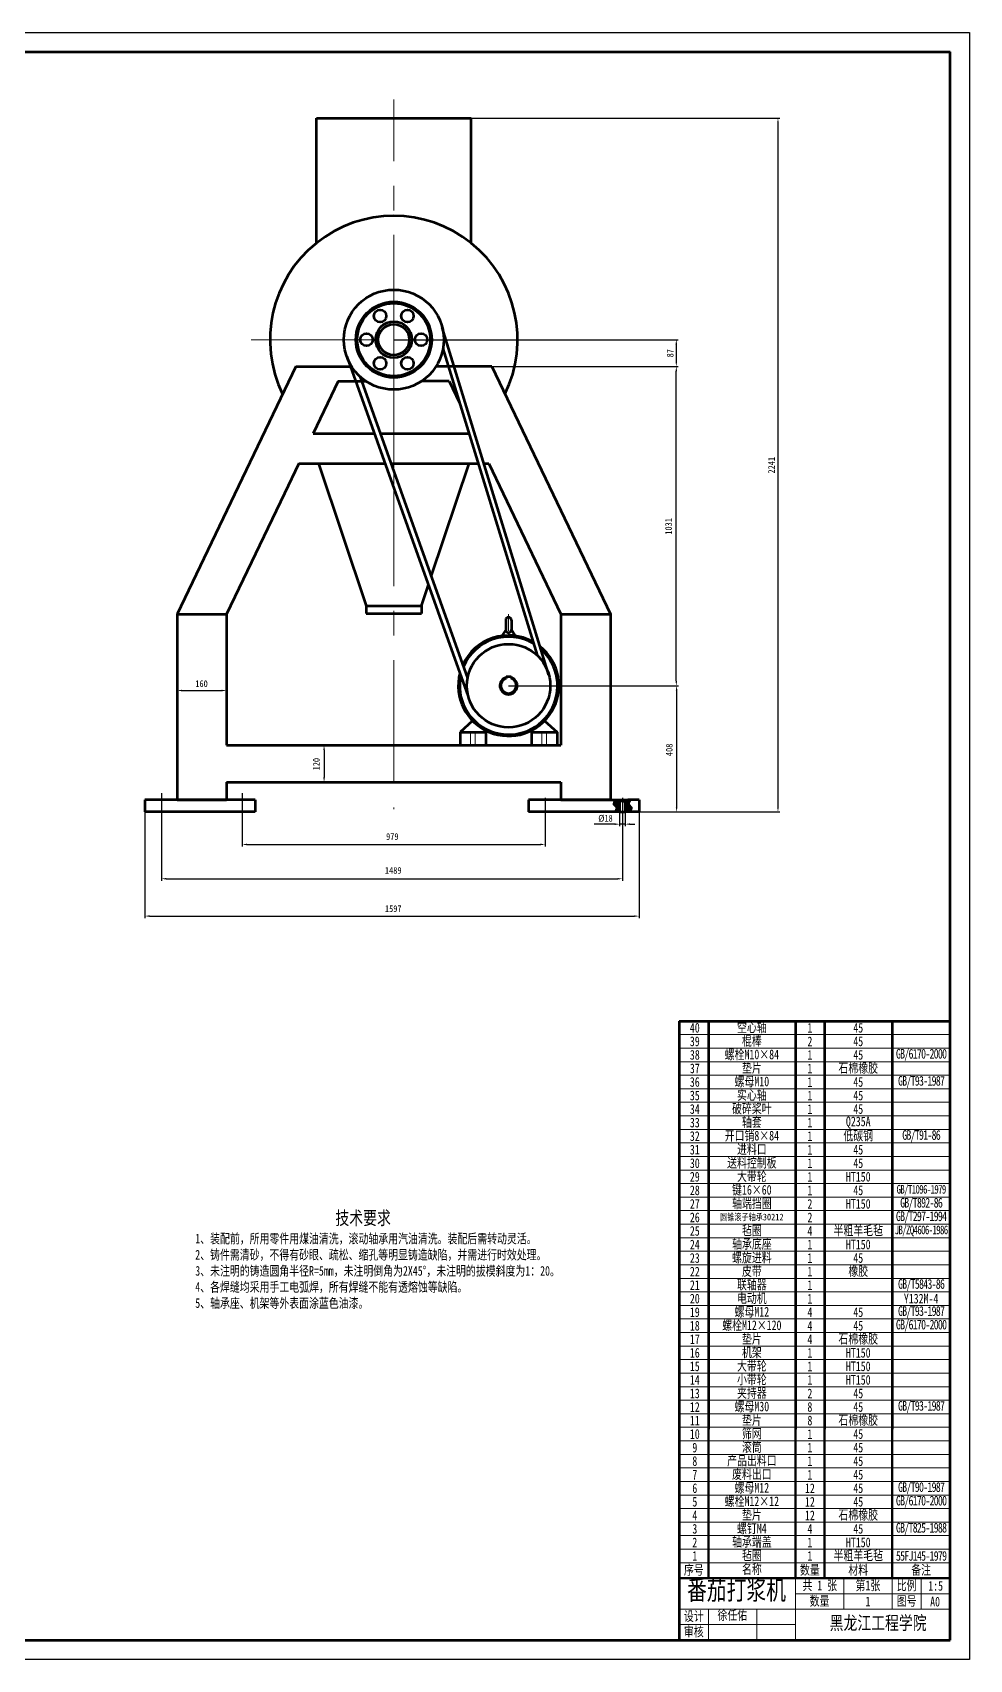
# Model space of a CAD drawing. Extents: x -15160 to 839, y 136 to 1948.
# Drawn here: x 354 to 839, y 972 to 1813 of the extents above; entities that cross this region are included whole.
import ezdxf

# ---------------------------------------------------------------- set-up
doc = ezdxf.new("R2010")
doc.units = 0
doc.linetypes.add('CENTERX2', pattern=[101.6, 63.5, -12.7, 12.7, -12.7])
doc.linetypes.add('DASHED2', pattern=[9.525, 6.35, -3.175])
for name, color, linetype, lineweight in [('刨面线', 4, 'CONTINUOUS', 15), ('文字层', 7, 'CONTINUOUS', 25), ('标注层', 3, 'CONTINUOUS', 25), ('点划线', 1, 'CENTERX2', 9), ('粗实线', 7, 'CONTINUOUS', 50), ('细实线', 5, 'CONTINUOUS', 20), ('虚线', 4, 'DASHED2', 9)]:
    doc.layers.add(name, color=color, linetype=linetype, lineweight=lineweight)
doc.styles.get("Standard").update_dxf_attribs({"font": 'simfang.ttf', "width": 0.75, "height": 5})
doc.styles.add('样式 1', font='', dxfattribs={"height": 3.5})
doc.styles.get('样式 1').set_extended_font_data('FangSong_GB2312')

msp = doc.modelspace()

# ---------------------------------------------------------------- hatches: boundary and pattern name
at = {"layer": '细实线'}
h = msp.add_hatch(dxfattribs=at)
h.set_pattern_fill('ANSI31', color=256, scale=0.12, style=0)
h.set_pattern_definition([(45, (189.53135, 1644.16425), (-0.26940768, 0.26940768), [])])
edge = h.paths.add_edge_path()
edge.add_line((657.93, 1415.46), (656.49, 1415.46))
edge.add_line((656.49, 1415.46), (656.49, 1416.14))
edge.add_line((656.49, 1416.14), (655.58, 1416.14))
edge.add_spline(control_points=[(655.58, 1416.14), (654.98, 1415.29), (653.88, 1413.74), (656.87, 1412.12), (655.63, 1410.67), (654.97, 1409.89)], knot_values=[0, 0, 0, 0, 15.943595, 29.241402, 44.635395, 44.635395, 44.635395, 44.635395], degree=3, periodic=0)
edge.add_line((654.97, 1409.89), (657.93, 1409.89))
edge.add_line((657.93, 1409.89), (657.93, 1415.46))
edge = h.paths.add_edge_path()
edge.add_spline(control_points=[(663.34, 1409.89), (664, 1410.67), (665.24, 1412.12), (662.25, 1413.74), (663.35, 1415.29), (663.95, 1416.14)], knot_values=[0, 0, 0, 0, 15.393993, 28.6918, 44.635395, 44.635395, 44.635395, 44.635395], degree=3, periodic=0)
edge.add_line((663.95, 1416.14), (662.25, 1416.14))
edge.add_line((662.25, 1416.14), (662.25, 1415.46))
edge.add_line((662.25, 1415.46), (660.81, 1415.46))
edge.add_line((660.81, 1415.46), (660.81, 1409.89))
edge.add_line((660.81, 1409.89), (663.34, 1409.89))

# ---------------------------------------------------------------- linework, layer by layer
at = {"layer": '刨面线'}
for p, q in [((828.81, 1301.75), (688.81, 1301.75)), ((828.81, 1294.75), (688.81, 1294.75)), ((828.81, 1287.75), (688.81, 1287.75)), ((828.81, 1280.75), (688.81, 1280.75)), ((828.81, 1280.75), (688.81, 1280.75)), ((828.81, 1273.75), (688.81, 1273.75)), ((828.81, 1266.75), (688.81, 1266.75)), ((828.81, 1259.75), (688.81, 1259.75)), ((828.81, 1252.75), (688.81, 1252.75)), ((828.81, 1245.75), (688.81, 1245.75)), ((828.81, 1238.75), (688.81, 1238.75)), ((828.81, 1231.75), (688.81, 1231.75)), ((828.81, 1224.75), (688.81, 1224.75)), ((828.81, 1217.75), (688.81, 1217.75)), ((828.81, 1210.75), (688.81, 1210.75)), ((828.81, 1210.75), (688.81, 1210.75)), ((828.81, 1203.75), (688.81, 1203.75)), ((828.81, 1196.75), (688.81, 1196.75)), ((828.81, 1189.75), (688.81, 1189.75)), ((828.81, 1182.75), (688.81, 1182.75)), ((828.81, 1175.75), (688.81, 1175.75)), ((828.81, 1168.75), (688.81, 1168.75)), ((828.81, 1161.75), (688.81, 1161.75)), ((828.81, 1154.75), (688.81, 1154.75)), ((828.81, 1147.75), (688.81, 1147.75)), ((828.81, 1140.75), (688.81, 1140.75)), ((828.81, 1133.75), (688.81, 1133.75)), ((828.81, 1126.75), (688.81, 1126.75)), ((828.81, 1119.75), (688.81, 1119.75)), ((828.81, 1112.75), (688.81, 1112.75)), ((828.81, 1105.75), (688.81, 1105.75)), ((828.81, 1098.75), (688.81, 1098.75)), ((828.81, 1091.75), (688.81, 1091.75)), ((828.81, 1084.75), (688.81, 1084.75)), ((828.81, 1077.75), (688.81, 1077.75)), ((828.81, 1070.75), (688.81, 1070.75)), ((828.81, 1063.75), (688.81, 1063.75)), ((828.81, 1056.75), (688.81, 1056.75)), ((828.81, 1049.75), (688.81, 1049.75)), ((828.81, 1042.75), (688.81, 1042.75)), ((828.81, 1035.75), (688.81, 1035.75)), ((828.81, 1028.75), (688.81, 1028.75)), ((828.81, 1021.75), (688.81, 1021.75)), ((748.81, 1013.75), (748.81, 981.75)), ((773.81, 997.74), (773.81, 1013.75)), ((798.81, 997.74), (798.81, 1016.75)), ((813.81, 997.74), (813.81, 1013.75)), ((828.81, 1005.75), (748.81, 1005.75)), ((828.81, 997.74), (688.81, 997.74)), ((703.81, 997.71), (703.81, 981.75)), ((728.81, 997.74), (728.81, 981.75)), ((748.81, 989.75), (688.81, 989.75))]:
    msp.add_line(p, q, dxfattribs=at)
at = {"layer": '刨面线', "lineweight": 70}
for p, q in [((703.81, 1301.75), (703.81, 1090.75)), ((748.81, 1301.75), (748.81, 1090.75)), ((763.81, 1301.75), (763.81, 1090.75)), ((798.81, 1301.75), (798.81, 1090.75))]:
    msp.add_line(p, q, dxfattribs=at)
at = {"layer": '刨面线', "lineweight": 50}
for p, q in [((703.81, 1294.75), (703.81, 1083.75)), ((748.81, 1294.75), (748.81, 1083.75)), ((763.81, 1294.75), (763.81, 1083.75)), ((798.81, 1294.75), (798.81, 1083.75)), ((703.81, 1224.75), (703.81, 1013.75)), ((748.81, 1224.75), (748.81, 1013.75)), ((763.81, 1224.75), (763.81, 1013.75)), ((798.81, 1224.75), (798.81, 1013.75))]:
    msp.add_line(p, q, dxfattribs=at)
at = {"layer": '标注层'}
for p, q in [((581.19, 1768.45), (740.81, 1768.45)), ((739.81, 1765.95), (739.81, 1412.39)), ((541.19, 1653.98), (688.25, 1653.98)), ((687.25, 1651.48), (687.25, 1642.64)), ((591.8, 1640.14), (688.25, 1640.14)), ((591.8, 1640.14), (688.25, 1640.14)), ((687.25, 1477.6), (687.25, 1637.64)), ((429.19, 1512.14), (429.19, 1471.61)), ((454.79, 1512.14), (454.79, 1471.61)), ((431.69, 1472.61), (452.29, 1472.61)), ((600.53, 1475.1), (687.28, 1475.1)), ((600.53, 1475.1), (688.41, 1475.1)), ((600.53, 1475.1), (688.25, 1475.1)), ((687.41, 1472.6), (687.41, 1412.39)), ((454.79, 1444.38), (506.16, 1444.38)), ((505.16, 1441.88), (505.16, 1427.73)), ((454.79, 1425.23), (506.16, 1425.23)), ((657.93, 1413.04), (657.93, 1402.54)), ((660.81, 1413.04), (660.81, 1402.54)), ((412.51, 1409.89), (412.51, 1355.01)), ((421.11, 1409.89), (421.11, 1374.31)), ((462.87, 1409.89), (462.87, 1392.04)), ((619.51, 1409.89), (619.51, 1392.04)), ((659.37, 1409.89), (659.37, 1374.31)), ((667.97, 1409.89), (667.97, 1355.01)), ((667.97, 1409.89), (688.41, 1409.89)), ((667.97, 1409.89), (740.81, 1409.89)), ((655.43, 1403.54), (644.7, 1403.54)), ((660.81, 1403.54), (657.93, 1403.54)), ((663.31, 1403.54), (665.81, 1403.54)), ((465.37, 1393.04), (617.01, 1393.04)), ((423.61, 1375.31), (656.87, 1375.31)), ((415.01, 1356.01), (665.47, 1356.01))]:
    msp.add_line(p, q, dxfattribs=at)
msp.add_lwpolyline([(-350.19, 1812.75), (838.81, 1812.75), (838.81, 971.75), (-350.19, 971.75)], close=True, dxfattribs=at)
for points in [[(739.39, 1765.95), (740.22, 1765.95), (739.81, 1768.45)], [(686.83, 1651.48), (687.67, 1651.48), (687.25, 1653.98)], [(686.83, 1642.64), (687.67, 1642.64), (687.25, 1640.14)], [(686.83, 1637.64), (687.67, 1637.64), (687.25, 1640.14)], [(431.69, 1473.03), (431.69, 1472.2), (429.19, 1472.61)], [(452.29, 1473.03), (452.29, 1472.2), (454.79, 1472.61)], [(686.83, 1477.6), (687.67, 1477.6), (687.25, 1475.1)], [(686.99, 1472.6), (687.82, 1472.6), (687.41, 1475.1)], [(504.74, 1441.88), (505.57, 1441.88), (505.16, 1444.38)], [(504.74, 1427.73), (505.57, 1427.73), (505.16, 1425.23)], [(686.99, 1412.39), (687.82, 1412.39), (687.41, 1409.89)], [(739.39, 1412.39), (740.22, 1412.39), (739.81, 1409.89)], [(655.43, 1403.96), (655.43, 1403.12), (657.93, 1403.54)], [(663.31, 1403.96), (663.31, 1403.12), (660.81, 1403.54)], [(465.37, 1393.46), (465.37, 1392.62), (462.87, 1393.04)], [(617.01, 1393.46), (617.01, 1392.62), (619.51, 1393.04)], [(423.61, 1375.73), (423.61, 1374.89), (421.11, 1375.31)], [(656.87, 1375.73), (656.87, 1374.89), (659.37, 1375.31)], [(415.01, 1356.43), (415.01, 1355.59), (412.51, 1356.01)], [(665.47, 1356.43), (665.47, 1355.59), (667.97, 1356.01)]]:
    msp.add_solid(points, dxfattribs=at)
at = {"layer": '点划线'}
for p, q in [((541.19, 1644.61), (541.19, 1778.13)), ((467.5, 1653.98), (623.28, 1653.98)), ((541.19, 1589.98), (541.19, 1644.61)), ((541.19, 1589.98), (541.19, 1411.28)), ((600.53, 1512.17), (600.53, 1503.47)), ((600.53, 1503.47), (600.53, 1508.04))]:
    msp.add_line(p, q, dxfattribs=at)
at = {"layer": '粗实线', "lineweight": 70}
for p, q in [((-325.19, 1802.75), (828.81, 1802.75)), ((828.81, 981.75), (828.81, 1802.75)), ((501.19, 1768.45), (581.19, 1768.45)), ((501.19, 1703.94), (501.19, 1768.45)), ((581.19, 1703.94), (581.19, 1768.45)), ((621.41, 1480.49), (566.18, 1660.26)), ((566.61, 1649.37), (615.24, 1490.88)), ((490.58, 1640.14), (429.19, 1512.14)), ((490.58, 1640.14), (519.37, 1640.14)), ((516.87, 1645.24), (579.69, 1469.58)), ((591.8, 1640.14), (563.01, 1640.14)), ((591.8, 1640.14), (653.19, 1512.14)), ((512.5, 1632.46), (499.52, 1605.4)), ((512.5, 1632.46), (526.89, 1632.46)), ((523.6, 1635.05), (579.33, 1479.01)), ((569.88, 1632.46), (555.49, 1632.46)), ((569.88, 1632.46), (575.22, 1621.33)), ((499.52, 1605.4), (531.12, 1605.4)), ((534.19, 1605.4), (580.1, 1605.4)), ((492.12, 1589.98), (484.69, 1574.47)), ((492.12, 1589.98), (536.63, 1589.98)), ((502.27, 1589.98), (526.91, 1516.48)), ((539.7, 1589.98), (584.83, 1589.98)), ((560.54, 1531.62), (580.1, 1589.98)), ((587.77, 1589.98), (590.25, 1589.98)), ((590.25, 1589.98), (597.69, 1574.47)), ((484.69, 1574.47), (454.79, 1512.14)), ((597.69, 1574.47), (627.59, 1512.14)), ((555.46, 1516.48), (559.07, 1527.24)), ((526.91, 1516.48), (555.46, 1516.48)), ((526.91, 1516.48), (526.91, 1512.48)), ((555.46, 1516.48), (555.46, 1512.48)), ((429.19, 1512.14), (429.19, 1416.14)), ((429.19, 1512.14), (454.79, 1512.14)), ((454.79, 1512.14), (454.79, 1472.61)), ((526.91, 1512.48), (555.46, 1512.48)), ((599.1, 1509.04), (599.1, 1503.97)), ((601.97, 1509.04), (601.97, 1503.97)), ((627.59, 1512.14), (627.59, 1472.61)), ((627.59, 1512.14), (653.19, 1512.14)), ((653.19, 1512.14), (653.19, 1416.14)), ((599.1, 1503.97), (597.06, 1500.87)), ((601.97, 1503.97), (604, 1500.87)), ((454.79, 1472.61), (454.79, 1444.38)), ((599.25, 1479.79), (599.25, 1478.89)), ((599.25, 1479.79), (601.81, 1479.79)), ((601.81, 1479.79), (601.81, 1478.89)), ((627.59, 1472.61), (627.59, 1444.38)), ((581.91, 1456.96), (575.43, 1451.05)), ((619.16, 1456.96), (625.64, 1451.05)), ((575.43, 1451.05), (575.43, 1444.38)), ((575.43, 1451.05), (588.72, 1451.05)), ((588.72, 1451.05), (589.07, 1451.77)), ((588.72, 1451.05), (588.72, 1444.38)), ((612.35, 1451.05), (612, 1451.77)), ((612.35, 1451.05), (612.35, 1444.38)), ((612.35, 1451.05), (625.64, 1451.05)), ((625.64, 1451.05), (625.64, 1444.38)), ((454.79, 1444.38), (627.59, 1444.38)), ((454.79, 1425.23), (627.59, 1425.23)), ((454.79, 1425.23), (454.79, 1416.14)), ((627.59, 1425.23), (627.59, 1416.14)), ((427.29, 1416.14), (412.51, 1416.14)), ((412.51, 1416.14), (412.51, 1409.89)), ((454.79, 1416.14), (427.29, 1416.14)), ((429.19, 1416.14), (454.79, 1416.14)), ((469.57, 1416.14), (454.79, 1416.14)), ((469.57, 1416.14), (469.57, 1409.89)), ((625.69, 1416.14), (610.91, 1416.14)), ((610.91, 1416.14), (610.91, 1409.89)), ((653.19, 1416.14), (625.69, 1416.14)), ((627.59, 1416.14), (653.19, 1416.14)), ((653.19, 1416.14), (656.49, 1416.14)), ((656.49, 1415.46), (656.49, 1416.14)), ((656.49, 1416.14), (662.25, 1416.14)), ((659.37, 1415.46), (656.49, 1415.46)), ((657.93, 1415.46), (657.93, 1409.89)), ((659.37, 1415.46), (662.25, 1415.46)), ((660.81, 1415.46), (660.81, 1409.89)), ((667.97, 1416.14), (662.25, 1416.14)), ((662.25, 1415.46), (662.25, 1416.14)), ((667.97, 1416.14), (667.97, 1409.89)), ((469.57, 1409.89), (412.51, 1409.89)), ((657.93, 1409.89), (610.91, 1409.89)), ((657.93, 1409.89), (660.81, 1409.89)), ((667.97, 1409.89), (660.81, 1409.89)), ((688.81, 1301.75), (688.81, 981.75)), ((688.81, 1301.75), (828.81, 1301.75)), ((-325.19, 981.75), (828.81, 981.75))]:
    msp.add_line(p, q, dxfattribs=at)
at = {"layer": '粗实线'}
msp.add_line((828.81, 1013.75), (688.81, 1013.75), dxfattribs=at)
at = {"layer": '粗实线', "lineweight": 70}
for centre, radius in [((541.19, 1653.98), 25.84), ((541.19, 1653.98), 19.59), ((541.19, 1653.98), 18.85), ((534.13, 1666.2), 3.2), ((548.24, 1666.2), 3.2), ((527.08, 1653.98), 3.2), ((541.19, 1653.98), 9.37), ((541.19, 1653.98), 8), ((555.3, 1653.98), 3.2), ((534.13, 1641.76), 3.2), ((548.24, 1641.76), 3.2), ((600.53, 1475.1), 21.56)]:
    msp.add_circle(centre, radius, dxfattribs=at)
for centre, radius, start, end in [((541.19, 1653.98), 64, 333.89766, 206.10234), ((600.53, 1509.04), 1.44, 0, 180), ((600.53, 1475.1), 26, 61.11835, 155.5052), ((600.53, 1475.1), 25.28, 59.40556, 157.21279), ((600.53, 1503.97), 1.44, 180, 0), ((600.53, 1475.1), 26, 165.40787, 51.13649), ((600.53, 1475.1), 25.28, 167.88194, 48.64123), ((600.53, 1475.1), 4.48, 106.60155, 73.39845), ((600.53, 1475.1), 4, 108.66292, 71.33708)]:
    msp.add_arc(centre, radius, start, end, dxfattribs=at)
at = {"layer": '细实线', "lineweight": -3}
for p, q in [((421.11, 1419.53), (421.11, 1406.82)), ((462.87, 1419.53), (462.87, 1406.82)), ((619.51, 1417.07), (619.51, 1408.9)), ((659.37, 1417.07), (659.37, 1408.9))]:
    msp.add_line(p, q, dxfattribs=at)
at = {"layer": '细实线'}
for points in [[(655.58, 1416.14), (654.69, 1413.74), (656.05, 1412.11), (654.97, 1409.89)], [(663.95, 1416.14), (663.06, 1413.74), (664.42, 1412.11), (663.34, 1409.89)]]:
    msp.add_spline(points, degree=3, dxfattribs=at)
at = {"layer": '虚线'}
for p, q in [((580.87, 1451.05), (580.87, 1444.38)), ((583.27, 1451.05), (583.27, 1444.38)), ((617.79, 1451.05), (617.79, 1444.38)), ((620.19, 1451.05), (620.19, 1444.38))]:
    msp.add_line(p, q, dxfattribs=at)

# ---------------------------------------------------------------- texts
at = {"layer": '文字层', "insert": (438.56, 1203.49), "char_height": 5, "width": 212.04, "attachment_point": 1}
msp.add_mtext('                           {\\H1.4x; 技术要求\\P}1、装配前，所用零件用煤油清洗，滚动轴承用汽油清洗。装配后需转动灵活。\\P2、铸件需清砂，不得有砂眼、疏松、缩孔等明显铸造缺陷，并需进行时效处理。\\P3、未注明的铸造圆角半径R=5mm，未注明倒角为2X45°，未注明的拔模斜度为1：20。\\P4、各焊缝均采用手工电弧焊，所有焊缝不能有透熔蚀等缺陷。\\P5、轴承座、机架等外表面涂蓝色油漆。', dxfattribs=at)
at = {"layer": '标注层', "color": 7, "char_height": 3.5, "attachment_point": 5, "rotation": 90}
for s, insert in [('{\\Ftxt|c134;\\C256;87}', (684.08, 1646.98)), ('{\\Ftxt|c134;\\C256;2241}', (736.45, 1589.08)), ('{\\Ftxt|c134;\\C256;1031}', (683.26, 1557.47)), ('{\\Ftxt|c134;\\C256;408}', (683.59, 1441.94)), ('{\\Ftxt|c134;\\C256;120}', (501.18, 1434.56))]:
    msp.add_mtext(s, dxfattribs=dict(at, insert=insert))
at = {"layer": '标注层', "color": 7, "char_height": 3.5, "attachment_point": 5}
for s, insert in [('{\\Ftxt|c134;\\C256;160}', (441.81, 1476.13)), ('{\\Ftxt|c134;\\C256;%%C18}', (650.64, 1406.5)), ('{\\Ftxt|c134;\\C256;979}', (540.42, 1397.09)), ('{\\Ftxt|c134;\\C256;1489}', (540.91, 1379.6)), ('{\\Ftxt|c134;\\C256;1597}', (540.91, 1359.83))]:
    msp.add_mtext(s, dxfattribs=dict(at, insert=insert))
at = {"layer": '细实线', "attachment_point": 5, "style": '样式 1'}
for s, insert, char_height, width in [('{\\fFangSong|b0|i0|c134|p49;\\W0.75;40}', (696.81, 1298.25), 5, 10), ('{\\fFangSong|b0|i0|c134|p49;\\W0.75;空心轴}', (726.31, 1298.25), 5, 45), ('{\\fFangSong|b0|i0|c134|p49;\\W0.75;1}', (756.31, 1298.25), 5, 10), ('{\\fFangSong|b0|i0|c134|p49;\\W0.75;45}', (781.31, 1298.25), 5, 29.0722), ('{\\fFangSong|b0|i0|c134|p49;\\W0.75;39}', (696.81, 1291.25), 5, 10), ('{\\fFangSong|b0|i0|c134|p49;\\W0.75;螺栓M10×84}', (726.31, 1284.25), 5, 45), ('{\\fFangSong|b0|i0|c134|p49;\\W0.75;棍棒}', (726.31, 1291.25), 5, 45), ('{\\fFangSong|b0|i0|c134|p49;\\W0.75;2}', (756.31, 1291.25), 5, 10), ('{\\fFangSong|b0|i0|c134|p49;\\W0.75;45}', (781.31, 1291.25), 5, 29.0722), ('{\\fFangSong|b0|i0|c134|p49;\\W0.75;\\T0.85;GB/6170-2000}', (813.81, 1284.25), 5, 40), ('{\\fFangSong|b0|i0|c134|p49;\\W0.75;38}', (696.81, 1284.25), 5, 10), ('{\\fFangSong|b0|i0|c134|p49;\\W0.75;37}', (696.81, 1277.25), 5, 10), ('{\\fFangSong|b0|i0|c134|p49;\\W0.75;1}', (756.31, 1284.25), 5, 10), ('{\\fFangSong|b0|i0|c134|p49;\\W0.75;1}', (756.31, 1277.25), 5, 10), ('{\\fFangSong|b0|i0|c134|p49;\\W0.75;石棉橡胶}', (781.31, 1277.25), 5, 29.0722), ('{\\fFangSong|b0|i0|c134|p49;\\W0.75;45}', (781.31, 1284.25), 5, 29.0722), ('{\\fFangSong|b0|i0|c134|p49;\\W0.75;36}', (696.81, 1270.25), 5, 10), ('{\\fFangSong|b0|i0|c134|p49;\\W0.75;1}', (756.31, 1270.25), 5, 10), ('{\\fFangSong|b0|i0|c134|p49;\\W0.75;45}', (781.31, 1270.25), 5, 29.0722), ('{\\fFangSong|b0|i0|c134|p49;\\W0.75;\\T0.85;GB/T93-1987}', (813.81, 1270.25), 5, 40), ('{\\fFangSong|b0|i0|c134|p49;\\W0.75;35}', (696.81, 1263.25), 5, 10), ('{\\fFangSong|b0|i0|c134|p49;\\W0.75;实心轴}', (726.31, 1263.25), 5, 45), ('{\\fFangSong|b0|i0|c134|p49;\\W0.75;1}', (756.31, 1263.25), 5, 10), ('{\\fFangSong|b0|i0|c134|p49;\\W0.75;45}', (781.31, 1263.25), 5, 29.0722), ('{\\fFangSong|b0|i0|c134|p49;\\W0.75;34}', (696.81, 1256.25), 5, 10), ('{\\fFangSong|b0|i0|c134|p49;\\W0.75;破碎桨叶}', (726.31, 1256.25), 5, 45), ('{\\fFangSong|b0|i0|c134|p49;\\W0.75;1}', (756.31, 1256.25), 5, 10), ('{\\fFangSong|b0|i0|c134|p49;\\W0.75;45}', (781.31, 1256.25), 5, 29.0722), ('{\\fFangSong|b0|i0|c134|p49;\\W0.75;33}', (696.81, 1249.25), 5, 10), ('{\\fFangSong|b0|i0|c134|p49;\\W0.75;32}', (696.81, 1242.25), 5, 10), ('{\\fFangSong|b0|i0|c134|p49;\\W0.75;开口销8×84}', (726.31, 1242.25), 5, 45), ('{\\fFangSong|b0|i0|c134|p49;\\W0.75;轴套}', (726.31, 1249.25), 5, 45), ('{\\fFangSong|b0|i0|c134|p49;\\W0.75;1}', (756.31, 1249.25), 5, 10), ('{\\fFangSong|b0|i0|c134|p49;\\W0.75;低碳钢}', (781.31, 1242.25), 5, 29.0722), ('{\\fFangSong|b0|i0|c134|p49;\\W0.75;Q235A}', (781.31, 1249.25), 5, 29.0722), ('{\\fFangSong|b0|i0|c134|p49;\\W0.75;\\T0.85;GB/T91-86}', (813.81, 1242.25), 5, 40), ('{\\fFangSong|b0|i0|c134|p49;\\W0.75;31}', (696.81, 1235.25), 5, 10), ('{\\fFangSong|b0|i0|c134|p49;\\W0.75;进料口}', (726.31, 1235.25), 5, 45), ('{\\fFangSong|b0|i0|c134|p49;\\W0.75;1}', (756.31, 1242.25), 5, 10), ('{\\fFangSong|b0|i0|c134|p49;\\W0.75;1}', (756.31, 1235.25), 5, 10), ('{\\fFangSong|b0|i0|c134|p49;\\W0.75;45}', (781.31, 1235.25), 5, 29.0722), ('{\\fFangSong|b0|i0|c134|p49;\\W0.75;30}', (696.81, 1228.25), 5, 10), ('{\\fFangSong|b0|i0|c134|p49;\\W0.75;送料控制板}', (726.31, 1228.25), 5, 45), ('{\\fFangSong|b0|i0|c134|p49;\\W0.75;1}', (756.31, 1228.25), 5, 10), ('{\\fFangSong|b0|i0|c134|p49;\\W0.75;45}', (781.31, 1228.25), 5, 29.0722), ('{\\fFangSong|b0|i0|c134|p49;\\W0.75;29}', (696.81, 1221.25), 5, 10), ('{\\fFangSong|b0|i0|c134|p49;\\W0.75;大带轮}', (726.31, 1221.25), 5, 45), ('{\\fFangSong|b0|i0|c134|p49;\\W0.75;1}', (756.31, 1221.25), 5, 10), ('{\\fFangSong|b0|i0|c134|p49;\\W0.75;HT150}', (781.31, 1221.25), 5, 29.0722), ('{\\fFangSong|b0|i0|c134|p49;\\W0.75;28}', (696.81, 1214.25), 5, 10), ('{\\fFangSong|b0|i0|c134|p49;\\W0.75;键16×60}', (726.31, 1214.25), 5, 45), ('{\\fFangSong|b0|i0|c134|p49;\\W0.75;1}', (756.31, 1214.25), 5, 10), ('{\\fFangSong|b0|i0|c134|p49;\\W0.75;45}', (781.31, 1214.25), 5, 29.0722), ('{\\fFangSong|b0|i0|c134|p49;\\W0.75;\\T0.85;GB/T1096-1979}', (813.81, 1214.25), 4.5, 40), ('{\\fFangSong|b0|i0|c134|p49;\\W0.75;27}', (696.81, 1207.25), 5, 10), ('{\\fFangSong|b0|i0|c134|p49;\\W0.75;26}', (696.81, 1200.25), 5, 10), ('{\\fFangSong|b0|i0|c134|p49;\\W0.75;圆锥滚子轴承30212}', (726.31, 1200.25), 3.5, 45), ('{\\fFangSong|b0|i0|c134|p49;\\W0.75;轴端挡圈}', (726.31, 1207.25), 5, 45), ('{\\fFangSong|b0|i0|c134|p49;\\W0.75;2}', (756.31, 1207.25), 5, 10), ('{\\fFangSong|b0|i0|c134|p49;\\W0.75;2}', (756.31, 1200.25), 5, 10), ('{\\fFangSong|b0|i0|c134|p49;\\W0.75;HT150}', (781.31, 1207.25), 5, 29.0722), ('{\\fFangSong|b0|i0|c134|p49;\\W0.75;\\T0.85;GB/T297-1994}', (813.81, 1200.25), 5, 40), ('{\\fFangSong|b0|i0|c134|p49;\\W0.75;\\T0.85;GB/T892-86}', (813.81, 1207.25), 5, 40), ('{\\fFangSong|b0|i0|c134|p49;\\W0.75;25}', (696.81, 1193.25), 5, 10), ('{\\fFangSong|b0|i0|c134|p49;\\W0.75;毡圈}', (726.31, 1193.25), 5, 45), ('{\\fFangSong|b0|i0|c134|p49;\\W0.75;4}', (756.31, 1193.25), 5, 10), ('{\\fFangSong|b0|i0|c134|p49;\\W0.75;半粗羊毛毡}', (781.31, 1193.25), 5, 29.0722), ('{\\fFangSong|b0|i0|c134|p49;\\W0.75;\\T0.85;JB/ZQ4606-1986}', (813.81, 1193.25), 4.5, 40), ('{\\fFangSong|b0|i0|c134|p49;\\W0.75;24}', (696.81, 1186.25), 5, 10), ('{\\fFangSong|b0|i0|c134|p49;\\W0.75;轴承底座}', (726.31, 1186.25), 5, 45), ('{\\fFangSong|b0|i0|c134|p49;\\W0.75;1}', (756.31, 1186.25), 5, 10), ('{\\fFangSong|b0|i0|c134|p49;\\W0.75;HT150}', (781.31, 1186.25), 5, 29.0722), ('{\\fFangSong|b0|i0|c134|p49;\\W0.75;23}', (696.81, 1179.25), 5, 10), ('{\\fFangSong|b0|i0|c134|p49;\\W0.75;螺旋进料}', (726.31, 1179.25), 5, 45), ('{\\fFangSong|b0|i0|c134|p49;\\W0.75;1}', (756.31, 1179.25), 5, 10), ('{\\fFangSong|b0|i0|c134|p49;\\W0.75;45}', (781.31, 1179.25), 5, 29.0722), ('{\\fFangSong|b0|i0|c134|p49;\\W0.75;22}', (696.81, 1172.25), 5, 10), ('{\\fFangSong|b0|i0|c134|p49;\\W0.75;皮带}', (726.31, 1172.25), 5, 45), ('{\\fFangSong|b0|i0|c134|p49;\\W0.75;1}', (756.31, 1172.25), 5, 10), ('{\\fFangSong|b0|i0|c134|p49;\\W0.75;橡胶}', (781.31, 1172.25), 5, 29.0722), ('{\\fFangSong|b0|i0|c134|p49;\\W0.75;21}', (696.81, 1165.25), 5, 10), ('{\\fFangSong|b0|i0|c134|p49;\\W0.75;20}', (696.81, 1158.25), 5, 10), ('{\\fFangSong|b0|i0|c134|p49;\\W0.75;联轴器}', (726.31, 1165.25), 5, 45), ('{\\fFangSong|b0|i0|c134|p49;\\W0.75;电动机}', (726.31, 1158.25), 5, 45), ('{\\fFangSong|b0|i0|c134|p49;\\W0.75;1}', (756.31, 1165.25), 5, 10), ('{\\fFangSong|b0|i0|c134|p49;\\W0.75;1}', (756.31, 1158.25), 5, 10), ('{\\fFangSong|b0|i0|c134|p49;\\W0.75;\\T0.85;GB/T5843-86}', (813.81, 1165.25), 5, 40), ('{\\fFangSong|b0|i0|c0|p49;\\W0.75;Y132M-4}', (813.81, 1158.25), 5, 40), ('{\\fFangSong|b0|i0|c134|p49;\\W0.75;19}', (696.81, 1151.25), 5, 10), ('{\\fFangSong|b0|i0|c134|p49;\\W0.75;螺母M12}', (726.31, 1151.25), 5, 45), ('{\\fFangSong|b0|i0|c134|p49;\\W0.75;4}', (756.31, 1151.25), 5, 10), ('{\\fFangSong|b0|i0|c134|p49;\\W0.75;45}', (781.31, 1151.25), 5, 29.0722), ('{\\fFangSong|b0|i0|c134|p49;\\W0.75;\\T0.85;GB/T93-1987}', (813.81, 1151.25), 5, 40), ('{\\fFangSong|b0|i0|c134|p49;\\W0.75;18}', (696.81, 1144.25), 5, 10), ('{\\fFangSong|b0|i0|c134|p49;\\W0.75;螺栓M12×120}', (726.31, 1144.25), 5, 45), ('{\\fFangSong|b0|i0|c134|p49;\\W0.75;4}', (756.31, 1144.25), 5, 10), ('{\\fFangSong|b0|i0|c134|p49;\\W0.75;45}', (781.31, 1144.25), 5, 29.0722), ('{\\fFangSong|b0|i0|c134|p49;\\W0.75;\\T0.85;GB/6170-2000}', (813.81, 1144.25), 5, 40), ('{\\fFangSong|b0|i0|c134|p49;\\W0.75;17}', (696.81, 1137.25), 5, 10), ('{\\fFangSong|b0|i0|c134|p49;\\W0.75;垫片}', (726.31, 1137.25), 5, 45), ('{\\fFangSong|b0|i0|c134|p49;\\W0.75;4}', (756.31, 1137.25), 5, 10), ('{\\fFangSong|b0|i0|c134|p49;\\W0.75;石棉橡胶}', (781.31, 1137.25), 5, 29.0722), ('{\\fFangSong|b0|i0|c134|p49;\\W0.75;16}', (696.81, 1130.25), 5, 10), ('{\\fFangSong|b0|i0|c134|p49;\\W0.75;机架}', (726.31, 1130.25), 5, 45), ('{\\fFangSong|b0|i0|c134|p49;\\W0.75;1}', (756.31, 1130.25), 5, 10), ('{\\fFangSong|b0|i0|c134|p49;\\W0.75;HT150}', (781.31, 1130.25), 5, 29.0722), ('{\\fFangSong|b0|i0|c134|p49;\\W0.75;15}', (696.81, 1123.25), 5, 10), ('{\\fFangSong|b0|i0|c134|p49;\\W0.75;14}', (696.81, 1116.25), 5, 10), ('{\\fFangSong|b0|i0|c134|p49;\\W0.75;小带轮}', (726.31, 1116.25), 5, 45), ('{\\fFangSong|b0|i0|c134|p49;\\W0.75;大带轮}', (726.31, 1123.25), 5, 45), ('{\\fFangSong|b0|i0|c134|p49;\\W0.75;1}', (756.31, 1123.25), 5, 10), ('{\\fFangSong|b0|i0|c134|p49;\\W0.75;1}', (756.31, 1116.25), 5, 10), ('{\\fFangSong|b0|i0|c134|p49;\\W0.75;HT150}', (781.31, 1123.25), 5, 29.0722), ('{\\fFangSong|b0|i0|c134|p49;\\W0.75;HT150}', (781.31, 1116.25), 5, 29.0722), ('{\\fFangSong|b0|i0|c134|p49;\\W0.75;13}', (696.81, 1109.25), 5, 10), ('{\\fFangSong|b0|i0|c134|p49;\\W0.75;夹持器}', (726.31, 1109.25), 5, 45), ('{\\fFangSong|b0|i0|c134|p49;\\W0.75;2}', (756.31, 1109.25), 5, 10), ('{\\fFangSong|b0|i0|c134|p49;\\W0.75;45}', (781.31, 1109.25), 5, 29.0722), ('{\\fFangSong|b0|i0|c134|p49;\\W0.75;12}', (696.81, 1102.25), 5, 10), ('{\\fFangSong|b0|i0|c134|p49;\\W0.75;螺母M30}', (726.31, 1102.25), 5, 45), ('{\\fFangSong|b0|i0|c134|p49;\\W0.75;8}', (756.31, 1102.25), 5, 10), ('{\\fFangSong|b0|i0|c134|p49;\\W0.75;45}', (781.31, 1102.25), 5, 29.0722), ('{\\fFangSong|b0|i0|c134|p49;\\W0.75;\\T0.85;GB/T93-1987}', (813.81, 1102.25), 5, 40), ('{\\fFangSong|b0|i0|c134|p49;\\W0.75;11}', (696.81, 1095.25), 5, 10), ('{\\fFangSong|b0|i0|c134|p49;\\W0.75;垫片}', (726.31, 1095.25), 5, 45), ('{\\fFangSong|b0|i0|c134|p49;\\W0.75;8}', (756.31, 1095.25), 5, 10), ('{\\fFangSong|b0|i0|c134|p49;\\W0.75;石棉橡胶}', (781.31, 1095.25), 5, 29.0722), ('{\\fFangSong|b0|i0|c134|p49;\\W0.75;10}', (696.81, 1088.25), 5, 10), ('{\\fFangSong|b0|i0|c134|p49;\\W0.75;筛网}', (726.31, 1088.25), 5, 45), ('{\\fFangSong|b0|i0|c134|p49;\\W0.75;1}', (756.31, 1088.25), 5, 10), ('{\\fFangSong|b0|i0|c134|p49;\\W0.75;45}', (781.31, 1088.25), 5, 29.0722), ('{\\fFangSong|b0|i0|c134|p49;\\W0.75;8}', (696.81, 1074.25), 5, 10), ('{\\fFangSong|b0|i0|c134|p49;\\W0.75;9}', (696.81, 1081.25), 5, 10), ('{\\fFangSong|b0|i0|c134|p49;\\W0.75;产品出料口}', (726.31, 1074.25), 5, 45), ('{\\fFangSong|b0|i0|c134|p49;\\W0.75;滚筒}', (726.31, 1081.25), 5, 45), ('{\\fFangSong|b0|i0|c134|p49;\\W0.75;1}', (756.31, 1081.25), 5, 10), ('{\\fFangSong|b0|i0|c134|p49;\\W0.75;1}', (756.31, 1074.25), 5, 10), ('{\\fFangSong|b0|i0|c134|p49;\\W0.75;45}', (781.31, 1081.25), 5, 29.0722), ('{\\fFangSong|b0|i0|c134|p49;\\W0.75;45}', (781.31, 1074.25), 5, 29.0722), ('{\\fFangSong|b0|i0|c134|p49;\\W0.75;7}', (696.81, 1067.25), 5, 10), ('{\\fFangSong|b0|i0|c134|p49;\\W0.75;废料出口}', (726.31, 1067.25), 5, 45), ('{\\fFangSong|b0|i0|c134|p49;\\W0.75;1}', (756.31, 1067.25), 5, 10), ('{\\fFangSong|b0|i0|c134|p49;\\W0.75;45}', (781.31, 1067.25), 5, 29.0722), ('{\\fFangSong|b0|i0|c134|p49;\\W0.75;6}', (696.81, 1060.25), 5, 10), ('{\\fFangSong|b0|i0|c134|p49;\\W0.75;螺母M12}', (726.31, 1060.25), 5, 45), ('{\\fFangSong|b0|i0|c134|p49;\\W0.75;12}', (756.31, 1060.25), 5, 10), ('{\\fFangSong|b0|i0|c134|p49;\\W0.75;45}', (781.31, 1060.25), 5, 29.0722), ('{\\fFangSong|b0|i0|c134|p49;\\W0.75;\\T0.85;GB/T90-1987}', (813.81, 1060.25), 5, 40), ('{\\fFangSong|b0|i0|c134|p49;\\W0.75;5}', (696.81, 1053.25), 5, 10), ('{\\fFangSong|b0|i0|c134|p49;\\W0.75;螺栓M12×12}', (726.31, 1053.25), 5, 45), ('{\\fFangSong|b0|i0|c134|p49;\\W0.75;12}', (756.31, 1053.25), 5, 10), ('{\\fFangSong|b0|i0|c134|p49;\\W0.75;45}', (781.31, 1053.25), 5, 29.0722), ('{\\fFangSong|b0|i0|c134|p49;\\W0.75;\\T0.85;GB/6170-2000}', (813.81, 1053.25), 5, 40), ('{\\fFangSong|b0|i0|c134|p49;\\W0.75;4}', (696.81, 1046.25), 5, 10), ('{\\fFangSong|b0|i0|c134|p49;\\W0.75;垫片}', (726.31, 1046.25), 5, 45), ('{\\fFangSong|b0|i0|c134|p49;\\W0.75;12}', (756.31, 1046.25), 5, 10), ('{\\fFangSong|b0|i0|c134|p49;\\W0.75;石棉橡胶}', (781.31, 1046.25), 5, 29.0722), ('{\\fFangSong|b0|i0|c134|p49;\\W0.75;3}', (696.81, 1039.25), 5, 10), ('{\\fFangSong|b0|i0|c134|p49;\\W0.75;2}', (696.81, 1032.25), 5, 10), ('{\\fFangSong|b0|i0|c134|p49;\\W0.75;轴承端盖}', (726.31, 1032.25), 5, 45), ('{\\fFangSong|b0|i0|c134|p49;\\W0.75;螺钉M4}', (726.31, 1039.25), 5, 45), ('{\\fFangSong|b0|i0|c134|p49;\\W0.75;4}', (756.31, 1039.25), 5, 10), ('{\\fFangSong|b0|i0|c134|p49;\\W0.75;1}', (756.31, 1032.25), 5, 10), ('{\\fFangSong|b0|i0|c134|p49;\\W0.75;HT150}', (781.31, 1032.25), 5, 29.0722), ('{\\fFangSong|b0|i0|c134|p49;\\W0.75;45}', (781.31, 1039.25), 5, 29.0722), ('{\\fFangSong|b0|i0|c134|p49;\\W0.75;\\T0.85;GB/T825-1988}', (813.81, 1039.25), 5, 40), ('{\\fFangSong|b0|i0|c134|p49;\\W0.75;1}', (696.81, 1025.25), 5, 10), ('{\\fFangSong|b0|i0|c134|p49;\\W0.75;毡圈}', (726.31, 1025.25), 5, 45), ('{\\fFangSong|b0|i0|c134|p49;\\W0.75;1}', (756.31, 1025.25), 5, 10), ('{\\fFangSong|b0|i0|c134|p49;\\W0.75;半粗羊毛毡}', (781.31, 1025.25), 5, 29.0722), ('{\\fFangSong|b0|i0|c134|p49;\\W0.75;\\T0.85;55FJ145-1979}', (813.81, 1025.25), 5, 40), ('{\\fFangSong|b0|i0|c134|p49;\\W0.75;序号}', (696.31, 1017.75), 5, 15), ('{\\fFangSong|b0|i0|c134|p49;\\W0.75;名称}', (726.31, 1018.17), 5, 45), ('{\\fFangSong|b0|i0|c134|p49;\\W0.75;数量}', (756.31, 1017.75), 5, 15), ('{\\fFangSong|b0|i0|c134|p49;\\W0.75;材料}', (781.31, 1017.75), 5, 35), ('{\\fFangSong|b0|i0|c134|p49;\\W0.75;备注}', (813.81, 1017.75), 5, 30), ('{\\fFangSong|b0|i0|c134|p49;\\W0.75;共 1 张}', (761.4, 1009.75), 5, 24.8121), ('{\\fFangSong|b0|i0|c134|p49;\\W0.75;第1张}', (786.31, 1009.75), 5, 25), ('{\\fFangSong|b0|i0|c134|p49;\\W0.75;比例}', (806.31, 1009.75), 5, 15), ('{\\fFangSong|b0|i0|c134|p49;\\W0.75;1:5}', (821.31, 1009.75), 5, 15), ('{\\fFangSong|b0|i0|c134|p49;\\W0.75;数量}', (761.31, 1001.74), 5, 25), ('{\\fFangSong|b0|i0|c134|p49;\\W0.75;1}', (786.31, 1001.74), 5, 25), ('{\\fFangSong|b0|i0|c134|p49;\\W0.75;图号}', (806.31, 1001.74), 5, 15), ('{\\fFangSong|b0|i0|c134|p49;\\W0.75;设计}', (696.31, 993.86), 5, 15), ('{\\fFangSong|b0|i0|c134|p49;\\W0.75;审核}', (696.31, 985.86), 5, 15)]:
    msp.add_mtext(s, dxfattribs=dict(at, insert=insert, char_height=char_height, width=width))
at = {"layer": '细实线', "char_height": 5, "width": 45, "attachment_point": 5, "line_spacing_factor": 0.75, "style": '样式 1'}
for s, insert in [('{\\fFangSong|b0|i0|c134|p49;\\W0.75;垫片}', (726.31, 1277.25)), ('{\\fFangSong|b0|i0|c134|p49;\\W0.75;螺母M10}', (726.31, 1270.25))]:
    msp.add_mtext(s, dxfattribs=dict(at, insert=insert))
at = {"layer": '细实线', "attachment_point": 1}
for s, insert, char_height, width in [('番茄打浆机', (692.79, 1012.63), 10, 58.2974), ('A0', (818.48, 1004.14), 5, 25), ('徐任佑', (708.54, 997.21), 5, 25), ('黑龙江工程学院', (766.54, 994.15), 7, 55.2305)]:
    msp.add_mtext(s, dxfattribs=dict(at, insert=insert, char_height=char_height, width=width))

doc.saveas('drawing.dxf')
